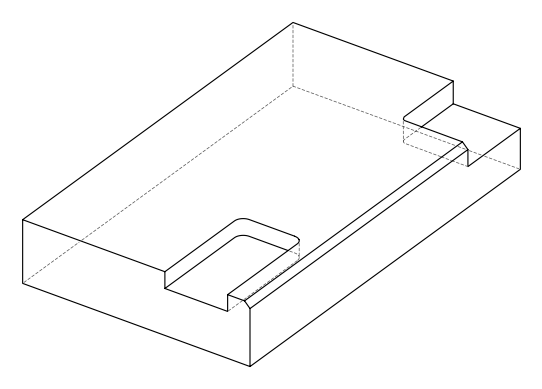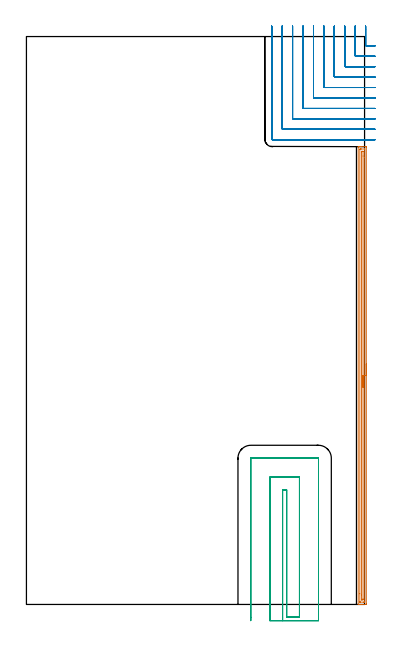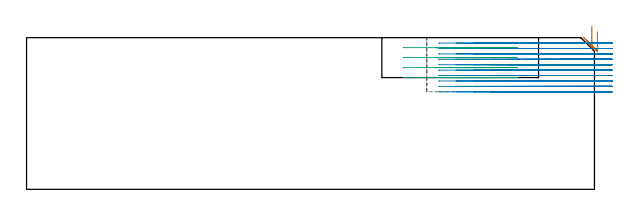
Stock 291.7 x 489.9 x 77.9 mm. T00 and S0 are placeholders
(PLAN: 3 operations, 2 tool changes, 40.9 min)
(1 AREA_MILL | FG_CHAMFER_SURFACE | UGT0205_001 | 9.66 min | 9790 mm3)
(2 MILL_CORNER_NOTCH_RECTANGULAR | CORNER_NOTCH_RECTANGULAR | NXT0201_011 | Follow Part, ap 3, ae 75% | 23.64 min | 227028 mm3)
(3 MILL_SLOT | SLOT_PARTIAL_RECTANGULAR | UGT0201_105 | Follow Part, ap 5.5, ae 75% | 7.55 min | 225532 mm3)
(TOOL UGT0205_001 | Chamfer Mill 20 x 3 x 45 deg. | D20 FL50 Z2)
(TOOL NXT0201_011 | ENDMILL 12mm [2P460-1200-NA 1630] | D12 FL38 Z6)
(TOOL UGT0201_105 | End Mill 22 mm | D22 FL25 Z2)
(OP 1 AREA_MILL)
G17 G21 G94 G90
T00 M6
G54
G17 G0 G90 X293.2 Y207.45 S1061 M3
G43 Z87.9 H0
Z80.9
G94 G1 Y207.412 Z80.028 F250.
Y207.298 Z79.164
Y207.109 Z78.312
Y206.847 Z77.48
Y206.513 Z76.674
Y206.11 Z75.9
Y205.641 Z75.164
Y205.11 Z74.472
Y204.521 Z73.829
Y203.878 Z73.24
Y203.186 Z72.709
Y202.45 Z72.24
Y201.676 Z71.837
Y200.87 Z71.503
Y200.038 Z71.241
Y199.186 Z71.052
Y198.322 Z70.938
Y197.45 Z70.9
X293.199 Y0.609 Z70.901
X293.196 Y0.185 Z70.902
X293.191 Y0.01 Z70.905
X292.778 Y0. Z71.319
X289.26 Z74.834
X288.701 Z75.395
X288.381 Z75.715
X287.822 Z76.274
X287.502 Z76.593
X286.507 Z77.592
X286.206 Y0.01 Z77.893
X286.2 Y0.163 Z77.9
Y394.737
X286.206 Y394.89 Z77.893
X286.508 Y394.9 Z77.592
X286.861 Z77.238
X287.502 Z76.593
X288.701 Z75.396
X289.26 Z74.834
X292.498 Z71.598
X292.778 Y394.897 Z71.319
X293.192 Y394.89 Z70.905
X293.196 Y394.715 Z70.902
X293.199 Y394.291 Z70.901
X293.2 Y197.45 Z70.9
X291.786 Z72.314
X291.785 Y2.51 Z72.315
X291.784 Y2.394 Z72.316
X291.779 Y2.015 Z72.321
X291.403 Y2.004 Z72.697
X291.019 Y2.002 Z73.081
X290.528 Y2. Z73.572
X287.697 Y2.001 Z76.403
X287.668 Y2.003 Z76.432
X287.638 Y2.008 Z76.462
X287.621 Y2.013 Z76.479
X287.62 Y2.035 Z76.48
X287.615 Y2.279 Z76.485
X287.614 Y9.24 Z76.486
X287.615 Y392.39 Z76.485
X287.616 Y392.506 Z76.484
X287.621 Y392.885 Z76.479
X287.997 Y392.896 Z76.103
X288.381 Y392.898 Z75.719
X288.872 Y392.9 Z75.228
X291.703 Y392.899 Z72.397
X291.732 Y392.897 Z72.368
X291.762 Y392.892 Z72.338
X291.779 Y392.887 Z72.321
X291.78 Y392.865 Z72.32
X291.785 Y392.621 Z72.315
X291.786 Y385.656 Z72.314
Y197.45
X290.372 Z73.728
X290.371 Y4.837 Z73.729
X290.369 Y4.18 Z73.731
X290.367 Y4.063 Z73.733
X290.365 Y4.013 Z73.735
X290.311 Y4.006 Z73.789
X290.14 Y4.003 Z73.96
X289.437 Y4.001 Z74.663
X289.26 Y4.003 Z74.84
X289.084 Y4.008 Z75.016
X289.039 Y4.01 Z75.061
X289.035 Y4.04 Z75.065
X289.031 Y4.102 Z75.069
X289.03 Y4.18 Z75.07
X289.028 Y8.078 Z75.072
X289.029 Y390.063 Z75.071
X289.031 Y390.72 Z75.069
X289.033 Y390.837 Z75.067
X289.035 Y390.887 Z75.065
X289.089 Y390.894 Z75.011
X289.26 Y390.897 Z74.84
X289.963 Y390.899 Z74.137
X290.14 Y390.897 Z73.96
X290.316 Y390.892 Z73.784
X290.361 Y390.89 Z73.739
X290.365 Y390.86 Z73.735
X290.369 Y390.798 Z73.731
X290.37 Y390.72 Z73.73
X290.372 Y386.822 Z73.728
Y197.45
Y196.578 Z73.767
Y195.713 Z73.88
Y194.862 Z74.069
Y194.03 Z74.332
Y193.224 Z74.665
Y192.45 Z75.068
Y191.714 Z75.537
Y191.022 Z76.068
Y190.379 Z76.657
Y189.79 Z77.301
Y189.258 Z77.993
Y188.79 Z78.728
Y188.387 Z79.502
Y188.053 Z80.308
Y187.791 Z81.14
Y187.602 Z81.992
Y187.488 Z82.857
Y187.45 Z83.728
G0 Z87.9
M5
M2
(OP 2 MILL_CORNER_NOTCH_RECTANGULAR)
G17 G21 G94 G90
T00 M6
G54
G17 G0 G90 X292.6 Y498.832 S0 M3
G43 Z87.9 H1
Z75.12
G94 G1 Y495.832 F250.
Y482.494 F500.
G3 X293.194 Y481.9 R0.6
G1 X297.7
X300.7 F250.
G0 Z87.9
X283.6 Y498.9
Z75.12
G1 Y495.9
Y473.494 F500.
G3 X284.194 Y472.9 R0.6
G1 X297.7
X300.7 F250.
G0 Z87.9
X274.6 Y498.9
Z75.12
G1 Y495.9
Y464.495 F500.
G3 X275.195 Y463.9 R0.6
G1 X297.7
X300.7 F250.
G0 Z87.9
X265.6 Y498.9
Z75.12
G1 Y495.9
Y455.495 F500.
G3 X266.195 Y454.9 R0.6
G1 X297.7
X300.7 F250.
G0 Z87.9
X256.6 Y498.9
Z75.12
G1 Y495.9
Y446.495 F500.
G3 X257.195 Y445.9 R0.6
G1 X297.7
X300.7 F250.
G0 Z87.9
X247.6 Y498.9
Z75.12
G1 Y495.9
Y437.495 F500.
G3 X248.195 Y436.9 R0.6
G1 X297.7
X300.7 F250.
G0 Z87.9
X238.6 Y498.9
Z75.12
G1 Y495.9
Y428.496 F500.
G3 X239.196 Y427.9 R0.6
G1 X297.7
X300.7 F250.
G0 Z87.9
X229.6 Y498.9
Z75.12
G1 Y495.9
Y419.496 F500.
G3 X230.196 Y418.9 R0.6
G1 X297.7
X300.7 F250.
G0 Z87.9
X220.6 Y498.9
Z75.12
G1 Y495.9
Y410.496 F500.
G3 X221.196 Y409.9 R0.6
G1 X297.7
X300.7 F250.
G0 Z87.9
X211.6 Y498.9
Z75.12
G1 Y495.9
Y401.5 F500.
G3 X212.2 Y400.9 R0.6
G1 X297.7
X300.7 F250.
G0 Z87.9
X292.6 Y498.832
Z72.34
G1 Y495.832
Y482.494 F500.
G3 X293.194 Y481.9 R0.6
G1 X297.7
X300.7 F250.
G0 Z87.9
X283.6 Y498.9
Z72.34
G1 Y495.9
Y473.494 F500.
G3 X284.194 Y472.9 R0.6
G1 X297.7
X300.7 F250.
G0 Z87.9
X274.6 Y498.9
Z72.34
G1 Y495.9
Y464.495 F500.
G3 X275.195 Y463.9 R0.6
G1 X297.7
X300.7 F250.
G0 Z87.9
X265.6 Y498.9
Z72.34
G1 Y495.9
Y455.495 F500.
G3 X266.195 Y454.9 R0.6
G1 X297.7
X300.7 F250.
G0 Z87.9
X256.6 Y498.9
Z72.34
G1 Y495.9
Y446.495 F500.
G3 X257.195 Y445.9 R0.6
G1 X297.7
X300.7 F250.
G0 Z87.9
X247.6 Y498.9
Z72.34
G1 Y495.9
Y437.495 F500.
G3 X248.195 Y436.9 R0.6
G1 X297.7
X300.7 F250.
G0 Z87.9
X238.6 Y498.9
Z72.34
G1 Y495.9
Y428.496 F500.
G3 X239.196 Y427.9 R0.6
G1 X297.7
X300.7 F250.
G0 Z87.9
X229.6 Y498.9
Z72.34
G1 Y495.9
Y419.496 F500.
G3 X230.196 Y418.9 R0.6
G1 X297.7
X300.7 F250.
G0 Z87.9
X220.6 Y498.9
Z72.34
G1 Y495.9
Y410.496 F500.
G3 X221.196 Y409.9 R0.6
G1 X297.7
X300.7 F250.
G0 Z87.9
X211.6 Y498.9
Z72.34
G1 Y495.9
Y401.5 F500.
G3 X212.2 Y400.9 R0.6
G1 X297.7
X300.7 F250.
G0 Z87.9
X292.6 Y498.832
Z69.56
G1 Y495.832
Y482.494 F500.
G3 X293.194 Y481.9 R0.6
G1 X297.7
X300.7 F250.
G0 Z87.9
X283.6 Y498.9
Z69.56
G1 Y495.9
Y473.494 F500.
G3 X284.194 Y472.9 R0.6
G1 X297.7
X300.7 F250.
G0 Z87.9
X274.6 Y498.9
Z69.56
G1 Y495.9
Y464.495 F500.
G3 X275.195 Y463.9 R0.6
G1 X297.7
X300.7 F250.
G0 Z87.9
X265.6 Y498.9
Z69.56
G1 Y495.9
Y455.495 F500.
G3 X266.195 Y454.9 R0.6
G1 X297.7
X300.7 F250.
G0 Z87.9
X256.6 Y498.9
Z69.56
G1 Y495.9
Y446.495 F500.
G3 X257.195 Y445.9 R0.6
G1 X297.7
X300.7 F250.
G0 Z87.9
X247.6 Y498.9
Z69.56
G1 Y495.9
Y437.495 F500.
G3 X248.195 Y436.9 R0.6
G1 X297.7
X300.7 F250.
G0 Z87.9
X238.6 Y498.9
Z69.56
G1 Y495.9
Y428.496 F500.
G3 X239.196 Y427.9 R0.6
G1 X297.7
X300.7 F250.
G0 Z87.9
X229.6 Y498.9
Z69.56
G1 Y495.9
Y419.496 F500.
G3 X230.196 Y418.9 R0.6
G1 X297.7
X300.7 F250.
G0 Z87.9
X220.6 Y498.9
Z69.56
G1 Y495.9
Y410.496 F500.
G3 X221.196 Y409.9 R0.6
G1 X297.7
X300.7 F250.
G0 Z87.9
X211.6 Y498.9
Z69.56
G1 Y495.9
Y401.5 F500.
G3 X212.2 Y400.9 R0.6
G1 X297.7
X300.7 F250.
G0 Z87.9
X292.6 Y498.832
Z66.78
G1 Y495.832
Y482.494 F500.
G3 X293.194 Y481.9 R0.6
G1 X297.7
X300.7 F250.
G0 Z87.9
X283.6 Y498.9
Z66.78
G1 Y495.9
Y473.494 F500.
G3 X284.194 Y472.9 R0.6
G1 X297.7
X300.7 F250.
G0 Z87.9
X274.6 Y498.9
Z66.78
G1 Y495.9
Y464.495 F500.
G3 X275.195 Y463.9 R0.6
G1 X297.7
X300.7 F250.
G0 Z87.9
X265.6 Y498.9
Z66.78
G1 Y495.9
Y455.495 F500.
G3 X266.195 Y454.9 R0.6
G1 X297.7
X300.7 F250.
G0 Z87.9
X256.6 Y498.9
Z66.78
G1 Y495.9
Y446.495 F500.
G3 X257.195 Y445.9 R0.6
G1 X297.7
X300.7 F250.
G0 Z87.9
X247.6 Y498.9
Z66.78
G1 Y495.9
Y437.495 F500.
G3 X248.195 Y436.9 R0.6
G1 X297.7
X300.7 F250.
G0 Z87.9
X238.6 Y498.9
Z66.78
G1 Y495.9
Y428.496 F500.
G3 X239.196 Y427.9 R0.6
G1 X297.7
X300.7 F250.
G0 Z87.9
X229.6 Y498.9
Z66.78
G1 Y495.9
Y419.496 F500.
G3 X230.196 Y418.9 R0.6
G1 X297.7
X300.7 F250.
G0 Z87.9
X220.6 Y498.9
Z66.78
G1 Y495.9
Y410.496 F500.
G3 X221.196 Y409.9 R0.6
G1 X297.7
X300.7 F250.
G0 Z87.9
X211.6 Y498.9
Z66.78
G1 Y495.9
Y401.5 F500.
G3 X212.2 Y400.9 R0.6
G1 X297.7
X300.7 F250.
G0 Z87.9
X292.6 Y498.832
Z64.
G1 Y495.832
Y482.494 F500.
G3 X293.194 Y481.9 R0.6
G1 X297.7
X300.7 F250.
G0 Z87.9
X283.6 Y498.9
Z64.
G1 Y495.9
Y473.494 F500.
G3 X284.194 Y472.9 R0.6
G1 X297.7
X300.7 F250.
G0 Z87.9
X274.6 Y498.9
Z64.
G1 Y495.9
Y464.495 F500.
G3 X275.195 Y463.9 R0.6
G1 X297.7
X300.7 F250.
G0 Z87.9
X265.6 Y498.9
Z64.
G1 Y495.9
Y455.495 F500.
G3 X266.195 Y454.9 R0.6
G1 X297.7
X300.7 F250.
G0 Z87.9
X256.6 Y498.9
Z64.
G1 Y495.9
Y446.495 F500.
G3 X257.195 Y445.9 R0.6
G1 X297.7
X300.7 F250.
G0 Z87.9
X247.6 Y498.9
Z64.
G1 Y495.9
Y437.495 F500.
G3 X248.195 Y436.9 R0.6
G1 X297.7
X300.7 F250.
G0 Z87.9
X238.6 Y498.9
Z64.
G1 Y495.9
Y428.496 F500.
G3 X239.196 Y427.9 R0.6
G1 X297.7
X300.7 F250.
G0 Z87.9
X229.6 Y498.9
Z64.
G1 Y495.9
Y419.496 F500.
G3 X230.196 Y418.9 R0.6
G1 X297.7
X300.7 F250.
G0 Z87.9
X220.6 Y498.9
Z64.
G1 Y495.9
Y410.496 F500.
G3 X221.196 Y409.9 R0.6
G1 X297.7
X300.7 F250.
G0 Z87.9
X211.6 Y498.9
Z64.
G1 Y495.9
Y401.5 F500.
G3 X212.2 Y400.9 R0.6
G1 X297.7
X300.7 F250.
G0 Z87.9
X292.6 Y498.832
Z61.22
G1 Y495.832
Y482.494 F500.
G3 X293.194 Y481.9 R0.6
G1 X297.7
X300.7 F250.
G0 Z87.9
X283.6 Y498.9
Z61.22
G1 Y495.9
Y473.494 F500.
G3 X284.194 Y472.9 R0.6
G1 X297.7
X300.7 F250.
G0 Z87.9
X274.6 Y498.9
Z61.22
G1 Y495.9
Y464.495 F500.
G3 X275.195 Y463.9 R0.6
G1 X297.7
X300.7 F250.
G0 Z87.9
X265.6 Y498.9
Z61.22
G1 Y495.9
Y455.495 F500.
G3 X266.195 Y454.9 R0.6
G1 X297.7
X300.7 F250.
G0 Z87.9
X256.6 Y498.9
Z61.22
G1 Y495.9
Y446.495 F500.
G3 X257.195 Y445.9 R0.6
G1 X297.7
X300.7 F250.
G0 Z87.9
X247.6 Y498.9
Z61.22
G1 Y495.9
Y437.495 F500.
G3 X248.195 Y436.9 R0.6
G1 X297.7
X300.7 F250.
G0 Z87.9
X238.6 Y498.9
Z61.22
G1 Y495.9
Y428.496 F500.
G3 X239.196 Y427.9 R0.6
G1 X297.7
X300.7 F250.
G0 Z87.9
X229.6 Y498.9
Z61.22
G1 Y495.9
Y419.496 F500.
G3 X230.196 Y418.9 R0.6
G1 X297.7
X300.7 F250.
G0 Z87.9
X220.6 Y498.9
Z61.22
G1 Y495.9
Y410.496 F500.
G3 X221.196 Y409.9 R0.6
G1 X297.7
X300.7 F250.
G0 Z87.9
X211.6 Y498.9
Z61.22
G1 Y495.9
Y401.5 F500.
G3 X212.2 Y400.9 R0.6
G1 X297.7
X300.7 F250.
G0 Z87.9
X292.6 Y498.832
Z58.44
G1 Y495.832
Y482.494 F500.
G3 X293.194 Y481.9 R0.6
G1 X297.7
X300.7 F250.
G0 Z87.9
X283.6 Y498.9
Z58.44
G1 Y495.9
Y473.494 F500.
G3 X284.194 Y472.9 R0.6
G1 X297.7
X300.7 F250.
G0 Z87.9
X274.6 Y498.9
Z58.44
G1 Y495.9
Y464.495 F500.
G3 X275.195 Y463.9 R0.6
G1 X297.7
X300.7 F250.
G0 Z87.9
X265.6 Y498.9
Z58.44
G1 Y495.9
Y455.495 F500.
G3 X266.195 Y454.9 R0.6
G1 X297.7
X300.7 F250.
G0 Z87.9
X256.6 Y498.9
Z58.44
G1 Y495.9
Y446.495 F500.
G3 X257.195 Y445.9 R0.6
G1 X297.7
X300.7 F250.
G0 Z87.9
X247.6 Y498.9
Z58.44
G1 Y495.9
Y437.495 F500.
G3 X248.195 Y436.9 R0.6
G1 X297.7
X300.7 F250.
G0 Z87.9
X238.6 Y498.9
Z58.44
G1 Y495.9
Y428.496 F500.
G3 X239.196 Y427.9 R0.6
G1 X297.7
X300.7 F250.
G0 Z87.9
X229.6 Y498.9
Z58.44
G1 Y495.9
Y419.496 F500.
G3 X230.196 Y418.9 R0.6
G1 X297.7
X300.7 F250.
G0 Z87.9
X220.6 Y498.9
Z58.44
G1 Y495.9
Y410.496 F500.
G3 X221.196 Y409.9 R0.6
G1 X297.7
X300.7 F250.
G0 Z87.9
X211.6 Y498.9
Z58.44
G1 Y495.9
Y401.5 F500.
G3 X212.2 Y400.9 R0.6
G1 X297.7
X300.7 F250.
G0 Z87.9
X292.6 Y498.832
Z55.66
G1 Y495.832
Y482.494 F500.
G3 X293.194 Y481.9 R0.6
G1 X297.7
X300.7 F250.
G0 Z87.9
X283.6 Y498.9
Z55.66
G1 Y495.9
Y473.494 F500.
G3 X284.194 Y472.9 R0.6
G1 X297.7
X300.7 F250.
G0 Z87.9
X274.6 Y498.9
Z55.66
G1 Y495.9
Y464.495 F500.
G3 X275.195 Y463.9 R0.6
G1 X297.7
X300.7 F250.
G0 Z87.9
X265.6 Y498.9
Z55.66
G1 Y495.9
Y455.495 F500.
G3 X266.195 Y454.9 R0.6
G1 X297.7
X300.7 F250.
G0 Z87.9
X256.6 Y498.9
Z55.66
G1 Y495.9
Y446.495 F500.
G3 X257.195 Y445.9 R0.6
G1 X297.7
X300.7 F250.
G0 Z87.9
X247.6 Y498.9
Z55.66
G1 Y495.9
Y437.495 F500.
G3 X248.195 Y436.9 R0.6
G1 X297.7
X300.7 F250.
G0 Z87.9
X238.6 Y498.9
Z55.66
G1 Y495.9
Y428.496 F500.
G3 X239.196 Y427.9 R0.6
G1 X297.7
X300.7 F250.
G0 Z87.9
X229.6 Y498.9
Z55.66
G1 Y495.9
Y419.496 F500.
G3 X230.196 Y418.9 R0.6
G1 X297.7
X300.7 F250.
G0 Z87.9
X220.6 Y498.9
Z55.66
G1 Y495.9
Y410.496 F500.
G3 X221.196 Y409.9 R0.6
G1 X297.7
X300.7 F250.
G0 Z87.9
X211.6 Y498.9
Z55.66
G1 Y495.9
Y401.5 F500.
G3 X212.2 Y400.9 R0.6
G1 X297.7
X300.7 F250.
G0 Z87.9
X292.6 Y498.832
Z52.88
G1 Y495.832
Y482.494 F500.
G3 X293.194 Y481.9 R0.6
G1 X297.7
X300.7 F250.
G0 Z87.9
X283.6 Y498.9
Z52.88
G1 Y495.9
Y473.494 F500.
G3 X284.194 Y472.9 R0.6
G1 X297.7
X300.7 F250.
G0 Z87.9
X274.6 Y498.9
Z52.88
G1 Y495.9
Y464.495 F500.
G3 X275.195 Y463.9 R0.6
G1 X297.7
X300.7 F250.
G0 Z87.9
X265.6 Y498.9
Z52.88
G1 Y495.9
Y455.495 F500.
G3 X266.195 Y454.9 R0.6
G1 X297.7
X300.7 F250.
G0 Z87.9
X256.6 Y498.9
Z52.88
G1 Y495.9
Y446.495 F500.
G3 X257.195 Y445.9 R0.6
G1 X297.7
X300.7 F250.
G0 Z87.9
X247.6 Y498.9
Z52.88
G1 Y495.9
Y437.495 F500.
G3 X248.195 Y436.9 R0.6
G1 X297.7
X300.7 F250.
G0 Z87.9
X238.6 Y498.9
Z52.88
G1 Y495.9
Y428.496 F500.
G3 X239.196 Y427.9 R0.6
G1 X297.7
X300.7 F250.
G0 Z87.9
X229.6 Y498.9
Z52.88
G1 Y495.9
Y419.496 F500.
G3 X230.196 Y418.9 R0.6
G1 X297.7
X300.7 F250.
G0 Z87.9
X220.6 Y498.9
Z52.88
G1 Y495.9
Y410.496 F500.
G3 X221.196 Y409.9 R0.6
G1 X297.7
X300.7 F250.
G0 Z87.9
X211.6 Y498.9
Z52.88
G1 Y495.9
Y401.5 F500.
G3 X212.2 Y400.9 R0.6
G1 X297.7
X300.7 F250.
G0 Z87.9
X292.6 Y498.832
Z50.1
G1 Y495.832
Y482.494 F500.
G3 X293.194 Y481.9 R0.6
G1 X297.7
X300.7 F250.
G0 Z87.9
X283.6 Y498.9
Z50.1
G1 Y495.9
Y473.494 F500.
G3 X284.194 Y472.9 R0.6
G1 X297.7
X300.7 F250.
G0 Z87.9
X274.6 Y498.9
Z50.1
G1 Y495.9
Y464.495 F500.
G3 X275.195 Y463.9 R0.6
G1 X297.7
X300.7 F250.
G0 Z87.9
X265.6 Y498.9
Z50.1
G1 Y495.9
Y455.495 F500.
G3 X266.195 Y454.9 R0.6
G1 X297.7
X300.7 F250.
G0 Z87.9
X256.6 Y498.9
Z50.1
G1 Y495.9
Y446.495 F500.
G3 X257.195 Y445.9 R0.6
G1 X297.7
X300.7 F250.
G0 Z87.9
X247.6 Y498.9
Z50.1
G1 Y495.9
Y437.495 F500.
G3 X248.195 Y436.9 R0.6
G1 X297.7
X300.7 F250.
G0 Z87.9
X238.6 Y498.9
Z50.1
G1 Y495.9
Y428.496 F500.
G3 X239.196 Y427.9 R0.6
G1 X297.7
X300.7 F250.
G0 Z87.9
X229.6 Y498.9
Z50.1
G1 Y495.9
Y419.496 F500.
G3 X230.196 Y418.9 R0.6
G1 X297.7
X300.7 F250.
G0 Z87.9
X220.6 Y498.9
Z50.1
G1 Y495.9
Y410.496 F500.
G3 X221.196 Y409.9 R0.6
G1 X297.7
X300.7 F250.
G0 Z87.9
X211.6 Y498.9
Z50.1
G1 Y495.9
Y401.5 F500.
G3 X212.2 Y400.9 R0.6
G1 X297.7
X300.7 F250.
G0 Z87.9
M5
M2
(OP 3 MILL_SLOT)
G17 G21 G94 G90
T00 M6
G54
G17 G0 G90 X221. Y-14. S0 M3
G43 Z87.9 H0
Z72.775
G94 G1 Y-11. F250.
Y98.8 F500.
X224.5
Y-11.
X235.5
Y109.8
X210.
Y-11.
Y-14. F250.
X252.
Y-11.
Y126.2 F500.
X251.995 Y126.255
X251.955 Y126.295
X251.9 Y126.3
X193.6
X193.545 Y126.295
X193.505 Y126.255
X193.5 Y126.2
Y-11.
Y-14. F250.
G0 X221. Z67.65
G1 Y-11.
Y98.8 F500.
X224.5
Y-11.
X235.5
Y109.8
X210.
Y-11.
Y-14. F250.
X252.
Y-11.
Y126.2 F500.
X251.995 Y126.255
X251.955 Y126.295
X251.9 Y126.3
X193.6
X193.545 Y126.295
X193.505 Y126.255
X193.5 Y126.2
Y-11.
Y-14. F250.
G0 X221. Z62.525
G1 Y-11.
Y98.8 F500.
X224.5
Y-11.
X235.5
Y109.8
X210.
Y-11.
Y-14. F250.
X252.
Y-11.
Y126.2 F500.
X251.995 Y126.255
X251.955 Y126.295
X251.9 Y126.3
X193.6
X193.545 Y126.295
X193.505 Y126.255
X193.5 Y126.2
Y-11.
Y-14. F250.
G0 X221. Z57.4
G1 Y-11.
Y98.8 F500.
X224.5
Y-11.
X235.5
Y109.8
X210.
Y-11.
Y-14. F250.
X252.
Y-11.
Y126.2 F500.
X251.995 Y126.255
X251.955 Y126.295
X251.9 Y126.3
X193.6
X193.545 Y126.295
X193.505 Y126.255
X193.5 Y126.2
Y-11.
Y-14. F250.
G0 Z87.9
M5
M2
